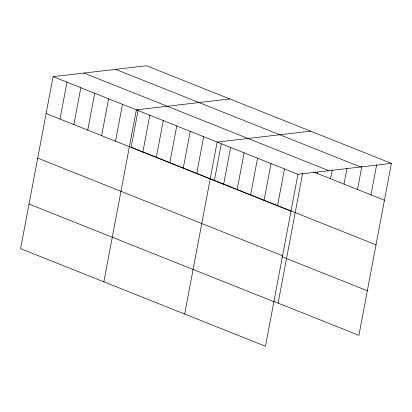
<?xml version="1.0" encoding="UTF-8"?>
<svg xmlns="http://www.w3.org/2000/svg" width="412" height="412" viewBox="0 0 412 412"><rect width="100%" height="100%" fill="white"/><g stroke="black" fill="none" stroke-linecap="round" stroke-linejoin="round"><path stroke-width="0.62" d="M391.4 163.373L146.533 65.74L53.091 76.663L20.6 248.627L265.467 346.26L297.958 174.297L391.4 163.373L358.909 335.337L274.001 301.481M60.003 119.068L66.971 82.199M73.877 124.599L80.845 87.73M87.751 130.13L94.719 93.261M101.63 135.666L108.598 98.792M115.504 141.198L122.472 104.329M103.855 281.818L136.346 109.86L229.788 98.937M138.159 110.04L131.14 147.192L376.012 244.826M142.851 152.1L149.814 115.231M156.318 157.466L163.281 120.598M169.785 162.838L176.748 125.969M183.252 168.209L190.22 131.34M196.72 173.581L203.688 136.707M184.664 314.037L217.155 142.078L310.591 131.155M214.4 180.389L221.301 143.855M223.654 184.319L230.622 147.45M237.121 189.69L244.089 152.816M250.589 195.056L257.557 158.187M264.056 200.428L271.024 163.559M277.528 205.799L284.491 168.93M278.1 303.119L302.573 173.596M317.096 173.395L317.333 172.144M330.563 178.767L332.216 170.017M344.03 184.133L346.981 168.513M357.498 189.505L361.865 166.381M370.965 194.876L376.635 164.877M115.695 69.345L360.567 166.978M83.93 73.058L328.797 170.692M313.584 171.995L384.432 200.242M53.091 76.663L297.958 174.297M46.123 113.532L290.996 211.165M37.703 158.115L282.57 255.749M281.839 256.671L367.329 290.754M29.025 204.043L273.892 301.677"/></g></svg>
